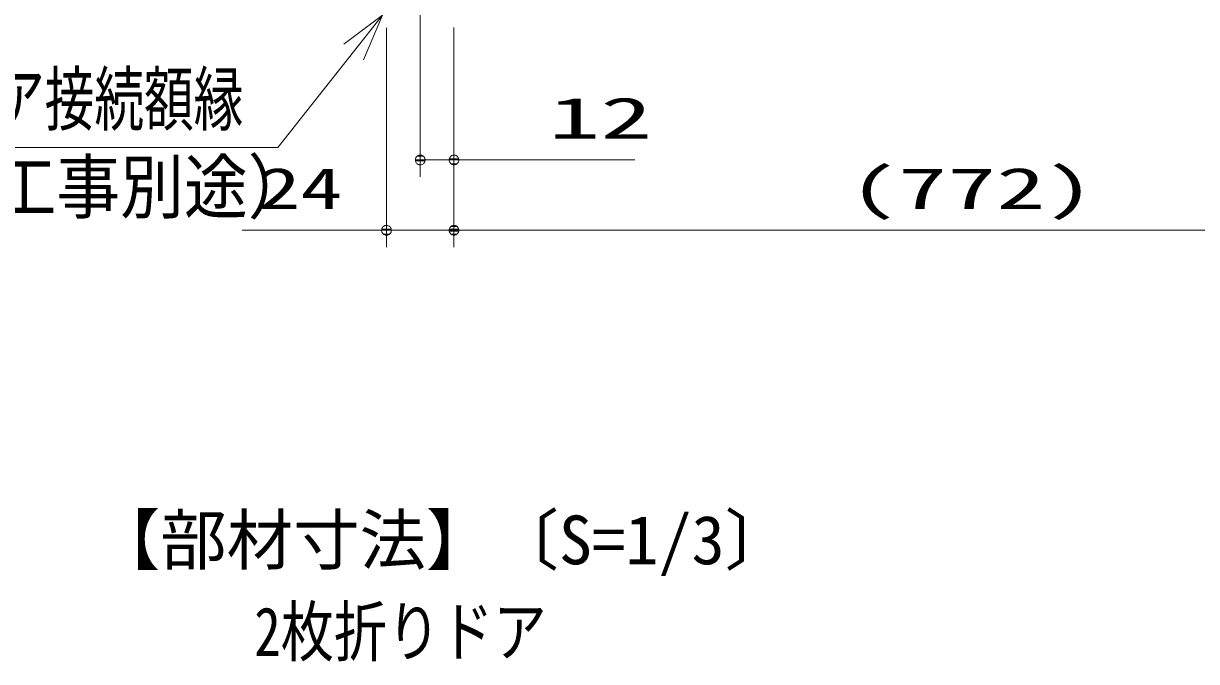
# Model space of a CAD drawing. Units: millimetres on the paper, with parts at other scales. Extents: x -305 to 305, y -152 to 152.
# Drawn here: x -264.8 to -195.3, y -36.1 to 1.7 of the extents above; entities that cross this region are included whole.
import ezdxf
from ezdxf.enums import TextEntityAlignment as Align

# ---------------------------------------------------------------- set-up
doc = ezdxf.new("R2010")
doc.units = ezdxf.units.MM
for name, color, linetype, lineweight in [('0-1_TV', 7, 'Continuous', 9), ('0-3_0', 7, 'Continuous', 9), ('0-7_RV', 7, 'Continuous', 9)]:
    doc.layers.add(name, color=color, linetype=linetype, lineweight=lineweight)
doc.styles.add('ＭＳ ゴシック', font='')
doc.styles.get('ＭＳ ゴシック').set_extended_font_data('MS Gothic')

# ---------------------------------------------------------------- blocks, each defined once
blk = doc.blocks.new('_OPEN30')
at = {"layer": '0-3_0'}
blk.add_line((0, 0), (-1, 0), dxfattribs=at)
blk.add_lwpolyline([(-1, 0.2679), (0, 0), (-1, -0.2679)], dxfattribs=at)
blk = doc.blocks.new('_DOTSMALL')
at = {"layer": '0-3_0'}
for p, q in [((0.0746, 0.1), (-0.0746, 0.1)), ((0.1223, -0.0248), (-0.1223, -0.0248))]:
    blk.add_line(p, q, dxfattribs=at)
for points in [[(0.125, 0), (0.124, 0.0157), (0.1211, 0.0311), (0.1162, 0.046), (0.1095, 0.0602), (0.1011, 0.0735), (0.0911, 0.0856), (0.0797, 0.0963), (0.067, 0.1055), (0.0532, 0.1131), (0.0386, 0.1189), (0.0234, 0.1228), (0.0078, 0.1248), (-0.0078, 0.1248), (-0.0234, 0.1228), (-0.0386, 0.1189), (-0.0532, 0.1131), (-0.067, 0.1055), (-0.0797, 0.0963), (-0.0911, 0.0856), (-0.1011, 0.0735), (-0.1095, 0.0602), (-0.1162, 0.046), (-0.1211, 0.0311), (-0.124, 0.0157), (-0.125, 0), (0, 0)], [(-0.125, 0), (-0.124, -0.0157), (-0.1211, -0.0311), (-0.1162, -0.046), (-0.1095, -0.0602), (-0.1011, -0.0735), (-0.0911, -0.0856), (-0.0797, -0.0963), (-0.067, -0.1055), (-0.0532, -0.1131), (-0.0386, -0.1189), (-0.0234, -0.1228), (-0.0078, -0.1248), (0.0078, -0.1248), (0.0234, -0.1228), (0.0386, -0.1189), (0.0532, -0.1131), (0.067, -0.1055), (0.0797, -0.0963), (0.0911, -0.0856), (0.1011, -0.0735), (0.1095, -0.0602), (0.1162, -0.046), (0.1211, -0.0311), (0.124, -0.0157), (0.125, 0), (0, 0)]]:
    blk.add_lwpolyline(points, close=True, dxfattribs=at)

msp = doc.modelspace()

# ---------------------------------------------------------------- linework, layer by layer
at = {"layer": '0-7_RV'}
for p, q in [((-241.315, 4.973), (-241.315, -7.355)), ((-243.315, 1.474), (-243.315, -11.522)), ((-239.317, 1.478), (-239.317, -11.522)), ((-239.317, 1.478), (-239.317, -11.522)), ((-239.317, 1.478), (-239.317, -7.355)), ((-239.317, -6.355), (-241.315, -6.355)), ((-239.317, -6.355), (-228.613, -6.355)), ((-243.315, -10.522), (-251.868, -10.522)), ((-239.317, -10.522), (-243.315, -10.522)), ((-240.995, -10.522), (-238.675, -10.522)), ((-180.762, -10.522), (-239.317, -10.522))]:
    msp.add_line(p, q, dxfattribs=at)
msp.add_lwpolyline([(-245.262, 0.041), (-249.741, -5.619), (-268.558, -5.619)], dxfattribs=at)

# ---------------------------------------------------------------- block references
for name, p, xscale, yscale, rotation in [('_OPEN30', (-243.543, 2.214), 2.77, 2.77, 51.64528), ('_DOTSMALL', (-239.317, -6.355), 2.32, 2.32, 180), ('_DOTSMALL', (-243.315, -10.522), 2.32, 2.32, 180), ('_DOTSMALL', (-239.317, -10.522), 2.32, 2.32, 180)]:
    msp.add_blockref(name, p, dxfattribs=dict(at, xscale=xscale, yscale=yscale, rotation=rotation))
at = {"layer": '0-7_RV', "xscale": 2.32, "yscale": 2.32}
for p in [(-241.315, -6.355), (-239.317, -10.522)]:
    msp.add_blockref('_DOTSMALL', p, dxfattribs=at)

# ---------------------------------------------------------------- texts
at = {"layer": '0-1_TV', "style": 'ＭＳ ゴシック'}
msp.add_text('【部材寸法】〔S=1/3〕', height=2.886, dxfattribs=at).set_placement((-260.655, -31.164), align=Align.BOTTOM_LEFT)
at = {"layer": '0-1_TV', "style": 'ＭＳ ゴシック', "width": 0.8}
msp.add_text('2枚折りドア', height=2.886, dxfattribs=at).set_placement((-251.147, -36.593), align=Align.BOTTOM_LEFT)
at = {"layer": '0-7_RV', "style": 'ＭＳ ゴシック'}
for s, height, width, p in [('ドア接続額縁', 3.079, 0.7, (-269.433, -5.211)), ('12', 2.441, 1.85, (-233.723, -5.825)), ('（工事別途）', 3.079, 0.9, (-270.425, -10.411)), ('24', 2.441, 1.5, (-250.903, -9.992)), ('(772)', 2.444, 1.75, (-215.93, -9.992))]:
    msp.add_text(s, height=height, dxfattribs=dict(at, width=width)).set_placement(p, align=Align.BOTTOM_LEFT)

doc.saveas('drawing.dxf')
